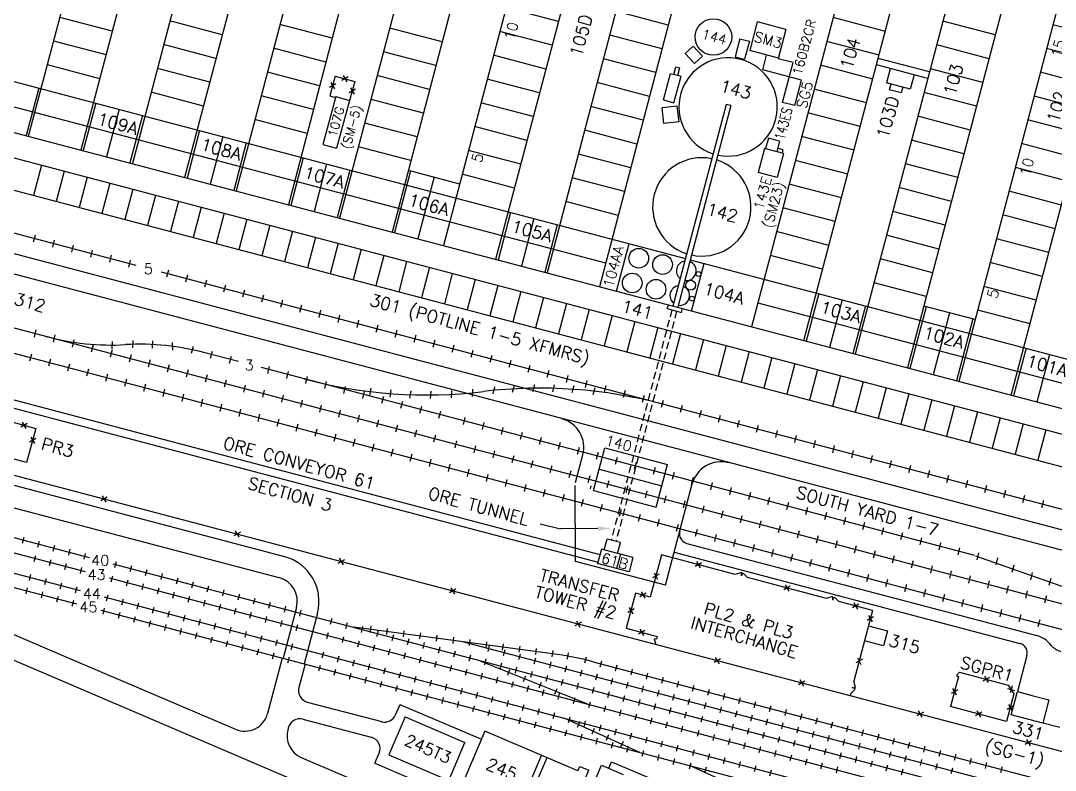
# Model space of a CAD drawing. Extents: x -16413 to 78405, y -232 to 83089.
# Drawn here: x 20816 to 33437, y 18644 to 27787 of the extents above; entities that cross this region are included whole.
import ezdxf
from ezdxf.enums import TextEntityAlignment as Align

# ---------------------------------------------------------------- set-up
doc = ezdxf.new("R2010")
doc.units = 0
doc.header["$LTSCALE"] = 350
doc.header["$MEASUREMENT"] = 0
for name, pattern in [('CV34', [1, 1]), ('CV45', [1, 1]), ('HIDDEN', [0.375, 0.25, -0.125])]:
    doc.linetypes.add(name, pattern=pattern)
doc.layers.get('0').update_dxf_attribs({"color": 3, "linetype": 'CONTINUOUS'})
doc.layers.add('BACKGROUND', color=7, linetype='CONTINUOUS')
doc.styles.add('SIMPLEX', font='SIMPLEX')

# ---------------------------------------------------------------- blocks, each defined once
blk = doc.blocks.new('RR', base_point=(-429.5, 670.3))
blk.add_line((-429.5, 674.1), (-429.5, 666.6))

msp = doc.modelspace()

# ---------------------------------------------------------------- linework, layer by layer
at = {"layer": 'BACKGROUND', "linetype": 'CV45'}
for p, q in [((20913, 26377), (23979, 38014)), ((30370, 23885), (33437, 35522)), ((32900, 23219), (35966, 34855))]:
    msp.add_line(p, q, dxfattribs=at)
at = {"layer": 'BACKGROUND'}
for p, q in [((24618, 37846), (21551, 26209)), ((25244, 37681), (22178, 26044)), ((25882, 37513), (22816, 25876)), ((26509, 37347), (23443, 25711)), ((27147, 37179), (24081, 25543)), ((27774, 37014), (24707, 25377)), ((28412, 36846), (25346, 25209)), ((29039, 36681), (25972, 25044)), ((29677, 36513), (26610, 24876)), ((30303, 36348), (27237, 24711)), ((30942, 36179), (27875, 24543)), ((32798, 35690), (29732, 24053)), ((34063, 35357), (30997, 23720)), ((34701, 35189), (31635, 23552)), ((35328, 35023), (32262, 23387)), ((17213, 27973), (22331, 26624)), ((27375, 27777), (26737, 27945)), ((28716, 27734), (28078, 27902)), ((21933, 27660), (21295, 27828)), ((23275, 27616), (22636, 27785)), ((29802, 27773), (29710, 27422)), ((30152, 27680), (29803, 27772)), ((31364, 27657), (30726, 27825)), ((32705, 27613), (32067, 27782)), ((16074, 27652), (37112, 22109)), ((17137, 27683), (27952, 24833)), ((24616, 27573), (23978, 27741)), ((25957, 27530), (25319, 27698)), ((27298, 27487), (26660, 27655)), ((30152, 27680), (30058, 27323)), ((34046, 27570), (33408, 27738)), ((21857, 27370), (21219, 27538)), ((28640, 27444), (28002, 27612)), ((29589, 27567), (29531, 27347)), ((29589, 27567), (29705, 27537)), ((29705, 27537), (29647, 27316)), ((31287, 27366), (30649, 27535)), ((23198, 27326), (22560, 27495)), ((24539, 27283), (23901, 27451)), ((25881, 27240), (25243, 27408)), ((28921, 27387), (29018, 27478)), ((29133, 27355), (29018, 27478)), ((30060, 27330), (29711, 27422)), ((32629, 27323), (31991, 27491)), ((33970, 27280), (33332, 27448)), ((27222, 27197), (26584, 27365)), ((28563, 27154), (27925, 27322)), ((28921, 27387), (29036, 27264)), ((29036, 27264), (29133, 27355)), ((29531, 27347), (29647, 27316)), ((29868, 27187), (29916, 27368)), ((30239, 27276), (30058, 27323)), ((30111, 26790), (30239, 27276)), ((31904, 27163), (31277, 27328)), ((21781, 27079), (21142, 27248)), ((23122, 27036), (22484, 27204)), ((24463, 26993), (23825, 27161)), ((28656, 26820), (28745, 27144)), ((28745, 27144), (28872, 27109)), ((28785, 27133), (28810, 27225)), ((28810, 27225), (28857, 27213)), ((28831, 27120), (28857, 27213)), ((30342, 27062), (29868, 27187)), ((31211, 27076), (30573, 27245)), ((31882, 27081), (31256, 27247)), ((31424, 27202), (31378, 27028)), ((32552, 27033), (31914, 27201)), ((33894, 26990), (33255, 27158)), ((24660, 27018), (24582, 26974)), ((24653, 27112), (24586, 26869)), ((24599, 27035), (24643, 26957)), ((24653, 27112), (24892, 27046)), ((24811, 27101), (24733, 27057)), ((24750, 27118), (24794, 27040)), ((24892, 27046), (24829, 26815)), ((25804, 26950), (25166, 27118)), ((27146, 26907), (26507, 27075)), ((28487, 26863), (27849, 27032)), ((28784, 26785), (28872, 27109)), ((30260, 26751), (30342, 27062)), ((31668, 26952), (31378, 27028)), ((31429, 27015), (31410, 26945)), ((31714, 27126), (31668, 26952)), ((21037, 26965), (20884, 26385)), ((23045, 26746), (22407, 26914)), ((24899, 26953), (24821, 26909)), ((24838, 26970), (24883, 26892)), ((31135, 26786), (30496, 26954)), ((31557, 26907), (31410, 26945)), ((31576, 26976), (31557, 26907)), ((32476, 26743), (31838, 26911)), ((21733, 26782), (21580, 26202)), ((24387, 26703), (23748, 26871)), ((24659, 26861), (24500, 26279)), ((24586, 26869), (24656, 26850)), ((24659, 26861), (24829, 26815)), ((24829, 26815), (24670, 26233)), ((25728, 26660), (25090, 26828)), ((27069, 26617), (26431, 26785)), ((28656, 26820), (28784, 26785)), ((29421, 26766), (28773, 24306)), ((29479, 26751), (29421, 26766)), ((30260, 26751), (30111, 26790)), ((33817, 26700), (33179, 26868)), ((22017, 26707), (21864, 26127)), ((22302, 26632), (22149, 26052)), ((28410, 26573), (27772, 26742)), ((28826, 26746), (28641, 26726)), ((28663, 26535), (28641, 26726)), ((28847, 26555), (28826, 26746)), ((29479, 26751), (28831, 24291)), ((31058, 26496), (30420, 26664)), ((22331, 26624), (28925, 24886)), ((24310, 26413), (23672, 26581)), ((25651, 26370), (25013, 26538)), ((28847, 26555), (28663, 26535)), ((32399, 26453), (31761, 26621)), ((33741, 26410), (33102, 26578)), ((22998, 26448), (22845, 25868)), ((26993, 26326), (26354, 26495)), ((28334, 26283), (27696, 26451)), ((23282, 26373), (23129, 25793)), ((23566, 26299), (23414, 25718)), ((24500, 26279), (24670, 26233)), ((29937, 26354), (29903, 26227)), ((30072, 26318), (29937, 26354)), ((30072, 26318), (30039, 26191)), ((30982, 26206), (30343, 26374)), ((32323, 26163), (31685, 26331)), ((33664, 26120), (33026, 26288)), ((20512, 26173), (33879, 22650)), ((25575, 26080), (24937, 26248)), ((26916, 26036), (26278, 26205)), ((28258, 25993), (27619, 26161)), ((29889, 26230), (29811, 25934)), ((30123, 26169), (29889, 26230)), ((30123, 26169), (30045, 25873)), ((30115, 26214), (30049, 26231)), ((30115, 26214), (30104, 26174)), ((21069, 26026), (20971, 25655)), ((24263, 26115), (24110, 25535)), ((24547, 26040), (24394, 25460)), ((30905, 25916), (30267, 26084)), ((32247, 25873), (31608, 26041)), ((21347, 25953), (21249, 25581)), ((21626, 25879), (21528, 25508)), ((24831, 25965), (24678, 25385)), ((25573, 25956), (25375, 25202)), ((25544, 25964), (26171, 25798)), ((25544, 25964), (26171, 25798)), ((25858, 25881), (25659, 25127)), ((26840, 25746), (26202, 25914)), ((30045, 25873), (29811, 25934)), ((33588, 25830), (32950, 25998)), ((20193, 25860), (33781, 22279)), ((21904, 25806), (21806, 25435)), ((28181, 25703), (27543, 25871)), ((30829, 25626), (30191, 25794)), ((32170, 25583), (31532, 25751)), ((17027, 25676), (33635, 21300)), ((22183, 25733), (22085, 25361)), ((22461, 25659), (22363, 25288)), ((33511, 25539), (32873, 25708)), ((13776, 25561), (38299, 19105)), ((22740, 25586), (22642, 25214)), ((23018, 25512), (22920, 25141)), ((28105, 25413), (27466, 25581)), ((30752, 25336), (30114, 25504)), ((23297, 25439), (23199, 25068)), ((26792, 25449), (26639, 24868)), ((27077, 25374), (26924, 24793)), ((32094, 25293), (31455, 25461)), ((33435, 25249), (32797, 25418)), ((22224, 24801), (20285, 25312)), ((23575, 25366), (23477, 24994)), ((23854, 25292), (23756, 24921)), ((27361, 25299), (27208, 24718)), ((19795, 25195), (33975, 21459)), ((20993, 25172), (20970, 25085)), ((24132, 25219), (24034, 24848)), ((24411, 25145), (24313, 24774)), ((30676, 25046), (30038, 25214)), ((32017, 25002), (31379, 25171)), ((33358, 24959), (32720, 25127)), ((21225, 25111), (21202, 25024)), ((21457, 25050), (21434, 24963)), ((24689, 25072), (24591, 24701)), ((24968, 24999), (24870, 24627)), ((28084, 24488), (28237, 25068)), ((21689, 24988), (21666, 24901)), ((21921, 24927), (21898, 24840)), ((22153, 24866), (22130, 24779)), ((25246, 24925), (25148, 24554)), ((28983, 24871), (36569, 22872)), ((30599, 24756), (29961, 24924)), ((31941, 24712), (31303, 24881)), ((10627, 24782), (24034, 21250)), ((22618, 24744), (22595, 24657)), ((25524, 24852), (25427, 24481)), ((25803, 24779), (25705, 24407)), ((29001, 24246), (29154, 24826)), ((33282, 24669), (32644, 24837)), ((9759, 24737), (23967, 20995)), ((34925, 21457), (22532, 24720)), ((22850, 24683), (22827, 24596)), ((23082, 24622), (23059, 24535)), ((26081, 24705), (25984, 24334)), ((26360, 24632), (26262, 24260)), ((15498, 24540), (27883, 21277)), ((23314, 24561), (23291, 24474)), ((23546, 24500), (23523, 24413)), ((26638, 24558), (26541, 24187)), ((31864, 24422), (31226, 24590)), ((33206, 24379), (32567, 24547)), ((15474, 24448), (27859, 21184)), ((23778, 24439), (23755, 24352)), ((24010, 24377), (23987, 24290)), ((26917, 24485), (26819, 24114)), ((27195, 24412), (27098, 24040)), ((30552, 24458), (30399, 23878)), ((30836, 24383), (30683, 23803)), ((24242, 24316), (24219, 24229)), ((24474, 24255), (24451, 24168)), ((27474, 24338), (27376, 23967)), ((27752, 24265), (27655, 23893)), ((28704, 24275), (28717, 24321)), ((28704, 24275), (28878, 24229)), ((28878, 24229), (28891, 24275)), ((29808, 24344), (37188, 22399)), ((31121, 24308), (30968, 23728)), ((31863, 24299), (31664, 23544)), ((32460, 24141), (31834, 24306)), ((33129, 24089), (32491, 24257)), ((20435, 24118), (38299, 19415)), ((24706, 24194), (24683, 24107)), ((24938, 24133), (24916, 24046)), ((28031, 24191), (27933, 23820)), ((28309, 24118), (28212, 23747)), ((32147, 24224), (31948, 23469)), ((32431, 24149), (32233, 23395)), ((21002, 24015), (20979, 23928)), ((25171, 24072), (25148, 23985)), ((25403, 24011), (25380, 23924)), ((28588, 24045), (28490, 23673)), ((10806, 23912), (21604, 21067)), ((21234, 23954), (21211, 23867)), ((21466, 23893), (21443, 23806)), ((21930, 23876), (21926, 23786)), ((22184, 23885), (22179, 23795)), ((22424, 23882), (22419, 23792)), ((22663, 23860), (22667, 23770)), ((25635, 23950), (25612, 23863)), ((25867, 23889), (25844, 23802)), ((28866, 23971), (28769, 23600)), ((29145, 23898), (29047, 23527)), ((21698, 23832), (21675, 23745)), ((21930, 23771), (21907, 23684)), ((22920, 23815), (22897, 23728)), ((23471, 23629), (23029, 23745)), ((23152, 23754), (23129, 23667)), ((26099, 23828), (26076, 23740)), ((26331, 23766), (26308, 23679)), ((29423, 23825), (29326, 23453)), ((29702, 23751), (29604, 23380)), ((33082, 23791), (32929, 23211)), ((20946, 23720), (20923, 23633)), ((21178, 23659), (21155, 23572)), ((22162, 23710), (22139, 23623)), ((22394, 23649), (22371, 23562)), ((23384, 23693), (23361, 23606)), ((26563, 23705), (26540, 23618)), ((26795, 23644), (26772, 23557)), ((29980, 23678), (29883, 23306)), ((30259, 23604), (30161, 23233)), ((33366, 23716), (33213, 23136)), ((12833, 23564), (21651, 21240)), ((21410, 23598), (21387, 23511)), ((21642, 23537), (21619, 23450)), ((22626, 23588), (22603, 23501)), ((22858, 23527), (22835, 23440)), ((32455, 21264), (23753, 23555)), ((23848, 23571), (23825, 23484)), ((24080, 23510), (24057, 23422)), ((27027, 23583), (27004, 23496)), ((27259, 23522), (27236, 23435)), ((30537, 23531), (30440, 23160)), ((21874, 23476), (21851, 23388)), ((22106, 23414), (22083, 23327)), ((22338, 23353), (22316, 23266)), ((23090, 23466), (23068, 23378)), ((23323, 23404), (23300, 23317)), ((24312, 23448), (24289, 23361)), ((24544, 23387), (24521, 23300)), ((27491, 23461), (27469, 23374)), ((27724, 23400), (27701, 23313)), ((30816, 23458), (30718, 23086)), ((31094, 23384), (30997, 23013)), ((22571, 23292), (22548, 23205)), ((22803, 23231), (22780, 23144)), ((23555, 23343), (23532, 23256)), ((23787, 23282), (23764, 23195)), ((24776, 23326), (24753, 23239)), ((25008, 23265), (24985, 23178)), ((25088, 23303), (25073, 23214)), ((25332, 23285), (25320, 23196)), ((25575, 23271), (25560, 23183)), ((25819, 23268), (25813, 23179)), ((26072, 23276), (26068, 23186)), ((26328, 23294), (26323, 23205)), ((26597, 23321), (26574, 23234)), ((26834, 23339), (26811, 23252)), ((27083, 23347), (27060, 23260)), ((27325, 23346), (27302, 23259)), ((27562, 23334), (27539, 23247)), ((27819, 23311), (27796, 23224)), ((27956, 23339), (27933, 23252)), ((28188, 23278), (28165, 23191)), ((31373, 23311), (31275, 22939)), ((31651, 23237), (31553, 22866)), ((23035, 23170), (23012, 23083)), ((23267, 23109), (23244, 23022)), ((24019, 23221), (23996, 23134)), ((24251, 23160), (24228, 23073)), ((24483, 23099), (24460, 23012)), ((25240, 23204), (25218, 23117)), ((25473, 23143), (25450, 23056)), ((28420, 23216), (28397, 23129)), ((28652, 23155), (28629, 23068)), ((31930, 23164), (31832, 22793)), ((13419, 22975), (21540, 20835)), ((20413, 22974), (21000, 22814)), ((23499, 23048), (23476, 22961)), ((23731, 22987), (23708, 22900)), ((24715, 23038), (24692, 22951)), ((24947, 22977), (24924, 22890)), ((25705, 23082), (25682, 22995)), ((25937, 23021), (25914, 22934)), ((28884, 23094), (28861, 23007)), ((29116, 23033), (29093, 22946)), ((29348, 22972), (29325, 22885)), ((32208, 23091), (32110, 22719)), ((32487, 23017), (32389, 22646)), ((20895, 22875), (20817, 22831)), ((20834, 22892), (20879, 22814)), ((23963, 22926), (23940, 22839)), ((24195, 22864), (24172, 22777)), ((25179, 22916), (25156, 22829)), ((25411, 22854), (25388, 22767)), ((26235, 22948), (26212, 22861)), ((26467, 22887), (26444, 22800)), ((29580, 22911), (29557, 22824)), ((29812, 22850), (29789, 22763)), ((32765, 22944), (32667, 22573)), ((33044, 22870), (32946, 22499)), ((21000, 22814), (20887, 22398)), ((24427, 22803), (24404, 22716)), ((24659, 22742), (24636, 22655)), ((25643, 22793), (25621, 22706)), ((25876, 22732), (25853, 22645)), ((26699, 22826), (26677, 22739)), ((26932, 22764), (26909, 22677)), ((30044, 22789), (30022, 22702)), ((30277, 22728), (30254, 22641)), ((33322, 22797), (33224, 22426)), ((21000, 22692), (20922, 22648)), ((20938, 22709), (20983, 22631)), ((24891, 22681), (24869, 22594)), ((25124, 22620), (25101, 22533)), ((26134, 22664), (26111, 22577)), ((26366, 22603), (26343, 22516)), ((27164, 22703), (27141, 22616)), ((27396, 22642), (27373, 22555)), ((30509, 22667), (30486, 22579)), ((30741, 22605), (30718, 22518)), ((20887, 22398), (20599, 22476)), ((25356, 22559), (25333, 22472)), ((25588, 22498), (25565, 22411)), ((26598, 22542), (26575, 22455)), ((26830, 22481), (26807, 22394)), ((27586, 22155), (27674, 22491)), ((27628, 22581), (27605, 22494)), ((27803, 22055), (27941, 22577)), ((27860, 22520), (27837, 22433)), ((27941, 22577), (28706, 22375)), ((30973, 22544), (30950, 22457)), ((31205, 22483), (31182, 22396)), ((25820, 22437), (25797, 22350)), ((26052, 22376), (26029, 22289)), ((27062, 22420), (27039, 22333)), ((27294, 22359), (27271, 22272)), ((28092, 22459), (28069, 22372)), ((28324, 22398), (28301, 22311)), ((28569, 21853), (28706, 22375)), ((31437, 22422), (31414, 22335)), ((31669, 22361), (31646, 22274)), ((15503, 22252), (21496, 20673)), ((26284, 22315), (26261, 22227)), ((26516, 22253), (26493, 22166)), ((27526, 22298), (27503, 22211)), ((27758, 22237), (27735, 22150)), ((27872, 22316), (28638, 22114)), ((28556, 22337), (28533, 22250)), ((28788, 22276), (28765, 22189)), ((29020, 22215), (28997, 22127)), ((31901, 22300), (31878, 22213)), ((32133, 22239), (32110, 22152)), ((26748, 22192), (26725, 22105)), ((26980, 22131), (26957, 22044)), ((27585, 21189), (27581, 22118)), ((27990, 22176), (27967, 22088)), ((28222, 22114), (28199, 22027)), ((28682, 20900), (29008, 22139)), ((29252, 22153), (29230, 22066)), ((29485, 22092), (29462, 22005)), ((32365, 22178), (32342, 22091)), ((32597, 22117), (32575, 22030)), ((21872, 21975), (21794, 21931)), ((21811, 21992), (21855, 21914)), ((27212, 22070), (27189, 21983)), ((27444, 22009), (27422, 21922)), ((27803, 22055), (28569, 21853)), ((28454, 22053), (28432, 21966)), ((28687, 21992), (28664, 21905)), ((29717, 22031), (29694, 21944)), ((29949, 21970), (29926, 21883)), ((32830, 22055), (32807, 21968)), ((33062, 21994), (33039, 21907)), ((27677, 21948), (27654, 21861)), ((27909, 21887), (27886, 21800)), ((28919, 21931), (28896, 21844)), ((29151, 21870), (29128, 21783)), ((30181, 21909), (30158, 21822)), ((30413, 21848), (30390, 21761)), ((33294, 21933), (33271, 21846)), ((28141, 21826), (28118, 21739)), ((28373, 21765), (28350, 21678)), ((29383, 21809), (29360, 21722)), ((29615, 21748), (29592, 21661)), ((30645, 21787), (30622, 21700)), ((30877, 21726), (30854, 21639)), ((27155, 21651), (27400, 21589)), ((27856, 21592), (27400, 21589)), ((28605, 21703), (28582, 21616)), ((28837, 21642), (28814, 21555)), ((29847, 21687), (29824, 21600)), ((30079, 21626), (30056, 21539)), ((31109, 21665), (31086, 21578)), ((31341, 21603), (31318, 21516)), ((23496, 21547), (23418, 21503)), ((23434, 21564), (23479, 21486)), ((27935, 21331), (27970, 21464)), ((28132, 21421), (27970, 21464)), ((29069, 21581), (29046, 21494)), ((29301, 21520), (29278, 21433)), ((29533, 21459), (29510, 21372)), ((30311, 21564), (30288, 21477)), ((30543, 21503), (30520, 21416)), ((31573, 21542), (31550, 21455)), ((31805, 21481), (31783, 21394)), ((27900, 21341), (27854, 21167)), ((28283, 21240), (27900, 21341)), ((28097, 21289), (28132, 21421)), ((28941, 21412), (33211, 20287)), ((29765, 21398), (29742, 21311)), ((29997, 21337), (29975, 21250)), ((30775, 21442), (30752, 21355)), ((31007, 21381), (30985, 21294)), ((32038, 21420), (32015, 21333)), ((32270, 21359), (32247, 21272)), ((24765, 21213), (24686, 21168)), ((24703, 21230), (24748, 21152)), ((28132, 21279), (28086, 21105)), ((28283, 21240), (28237, 21066)), ((28788, 21303), (33006, 20192)), ((30230, 21276), (30207, 21189)), ((30462, 21215), (30439, 21128)), ((31240, 21320), (31217, 21233)), ((31472, 21259), (31449, 21172)), ((32464, 21261), (33856, 20771)), ((32502, 21298), (32479, 21211)), ((32734, 21237), (32711, 21150)), ((21939, 21164), (37629, 17030)), ((28682, 20900), (27585, 21189)), ((28237, 21066), (27854, 21167)), ((29122, 21176), (29043, 21131)), ((29060, 21192), (29105, 21114)), ((30694, 21154), (30671, 21067)), ((30926, 21092), (30903, 21005)), ((31704, 21198), (31681, 21111)), ((31936, 21137), (31913, 21050)), ((32932, 21144), (32909, 21057)), ((21894, 20990), (37585, 16855)), ((28603, 21037), (28525, 20992)), ((28542, 21054), (28586, 20976)), ((29608, 21055), (29533, 21034)), ((29684, 20995), (29629, 21050)), ((31158, 21031), (31135, 20944)), ((31390, 20970), (31367, 20883)), ((32168, 21076), (32145, 20989)), ((32400, 21015), (32377, 20928)), ((32632, 20953), (32609, 20866)), ((33157, 21055), (33134, 20968)), ((33383, 20985), (33360, 20898)), ((26125, 20854), (26047, 20810)), ((26064, 20871), (26109, 20793)), ((30204, 20890), (30126, 20846)), ((30143, 20907), (30187, 20829)), ((31622, 20909), (31599, 20822)), ((31854, 20848), (31831, 20761)), ((32864, 20892), (32841, 20805)), ((33096, 20831), (33073, 20744)), ((19648, 20765), (21567, 19944)), ((21835, 20758), (37526, 16623)), ((28445, 20804), (28367, 20759)), ((28384, 20820), (28429, 20742)), ((30721, 20762), (30646, 20741)), ((30797, 20701), (30742, 20756)), ((32086, 20787), (32063, 20700)), ((32318, 20726), (32295, 20639)), ((33328, 20770), (33305, 20683)), ((21793, 20595), (37485, 16460)), ((24181, 20628), (24018, 20010)), ((28299, 20613), (28221, 20568)), ((28238, 20629), (28282, 20551)), ((31042, 20670), (30963, 20625)), ((30980, 20686), (31025, 20608)), ((32550, 20665), (32528, 20578)), ((32783, 20604), (32760, 20517)), ((19535, 20500), (21463, 19675)), ((24436, 20561), (24273, 19942)), ((27656, 20451), (27578, 20406)), ((27595, 20468), (27639, 20390)), ((31220, 20515), (31142, 20470)), ((31159, 20531), (31204, 20453)), ((33015, 20542), (32992, 20455)), ((33247, 20481), (33224, 20394)), ((27302, 20066), (24880, 20390)), ((28431, 20348), (28353, 20304)), ((28370, 20365), (28414, 20287)), ((31159, 20407), (31391, 20346)), ((31391, 20346), (31342, 20161)), ((26217, 20211), (37670, 17193)), ((28544, 20245), (28559, 20193)), ((28580, 20276), (28572, 20245)), ((31342, 20161), (31110, 20222)), ((28559, 20193), (28555, 20181)), ((21567, 19944), (23436, 19144)), ((24006, 20013), (23828, 19336)), ((24006, 20013), (24018, 20010)), ((24285, 19939), (24273, 19942)), ((26388, 19992), (27729, 19453)), ((27801, 19967), (37712, 17356)), ((29352, 20004), (29274, 19960)), ((29290, 20021), (29335, 19943)), ((31084, 19998), (31006, 19953)), ((31023, 20014), (31067, 19936)), ((33092, 20045), (32976, 19604)), ((24285, 19939), (24209, 19652)), ((32270, 19839), (32232, 19800)), ((30382, 19733), (30304, 19688)), ((30320, 19750), (30365, 19671)), ((31001, 19653), (30980, 19729)), ((32256, 19786), (32256, 19786)), ((32634, 19775), (32555, 19731)), ((32572, 19792), (32617, 19714)), ((21463, 19675), (25010, 18158)), ((30940, 19578), (30934, 19555)), ((30940, 19578), (30995, 19633)), ((32247, 19626), (32169, 19581)), ((32185, 19643), (32230, 19565)), ((32854, 19642), (32940, 19617)), ((32910, 19673), (32885, 19587)), ((32901, 19320), (32976, 19604)), ((32976, 19604), (33167, 19554)), ((24312, 19476), (25220, 19237)), ((25389, 19320), (25444, 19447)), ((25443, 19447), (26436, 19023)), ((32866, 19448), (32911, 19370)), ((33167, 19554), (33358, 19503)), ((33358, 19503), (33284, 19219)), ((31828, 19352), (31749, 19307)), ((31766, 19369), (31811, 19290)), ((32541, 19353), (32463, 19308)), ((32480, 19370), (32524, 19292)), ((32928, 19431), (32850, 19386)), ((33284, 19219), (32901, 19320)), ((24257, 19267), (25093, 19047)), ((25507, 19295), (25308, 18831)), ((25507, 19295), (26236, 18983)), ((28370, 18862), (27444, 19279)), ((33492, 19164), (33284, 19219)), ((24081, 19165), (24074, 19139)), ((26479, 19122), (26130, 18305)), ((27612, 18637), (26479, 19122)), ((26038, 18519), (26236, 18983)), ((33149, 19004), (33071, 18959)), ((33088, 19020), (33132, 18942)), ((25137, 18730), (25189, 18851)), ((25308, 18831), (26038, 18519)), ((26864, 18109), (27170, 18826)), ((24239, 18801), (26884, 17669)), ((25137, 18730), (26130, 18305)), ((26930, 18081), (27237, 18798)), ((27601, 18002), (27903, 18708)), ((27612, 18637), (27635, 18692)), ((27635, 18692), (27746, 18645)), ((27903, 18708), (28167, 18594)), ((27991, 18670), (28024, 18748)), ((28024, 18748), (28686, 18465)), ((31439, 17590), (28973, 18703)), ((27316, 17641), (27746, 18645))]:
    msp.add_line(p, q, dxfattribs=at)
at = {"layer": 'BACKGROUND', "linetype": 'CV34'}
for p, q in [((10496, 24940), (47685, 15140)), ((28632, 21272), (28496, 20757)), ((29533, 21034), (28632, 21272)), ((30646, 20741), (29684, 20995)), ((28316, 20805), (28203, 20376)), ((28496, 20757), (28316, 20805)), ((31208, 20593), (30797, 20701)), ((31208, 20593), (30980, 19729)), ((28203, 20376), (28580, 20276)), ((32270, 19839), (32862, 19683)), ((32256, 19786), (32160, 19421)), ((32933, 19577), (32844, 19241)), ((32862, 19683), (32933, 19577)), ((32844, 19241), (32160, 19421))]:
    msp.add_line(p, q, dxfattribs=at)
at = {"layer": 'BACKGROUND', "linetype": 'HIDDEN'}
for p, q in [((28760, 24260), (28020, 21451)), ((28818, 24245), (28078, 21435))]:
    msp.add_line(p, q, dxfattribs=at)
at = {"layer": 'BACKGROUND'}
for centre, radius in [((29267, 27589), 223), ((28356, 24890), 120), ((28646, 24813), 120), ((28276, 24588), 120), ((28566, 24511), 120), ((28989, 24561), 60), ((29085, 24697), 30), ((29005, 24396), 30)]:
    msp.add_circle(centre, radius, dxfattribs=at)
for centre, radius, start, end in [((29446, 26735), 600, 257.9048, 252.1728), ((29125, 25516), 600, 78.3023, 252.1713), ((29125, 25516), 600, 257.9033, 72.5703), ((28936, 24737), 120, 98.8628, 231.6108), ((28936, 24737), 120, 260.9319, 69.5417), ((28856, 24435), 120, 98.8651, 231.6085), ((28856, 24435), 120, 260.9298, 69.5438), ((21920, 26886), 3055, 254.8837, 273.2834), ((22270, 20786), 3055, 74.8837, 93.2834), ((25772, 29095), 5872, 255.1599, 276.7351), ((27149, 17433), 5872, 75.1599, 96.7351), ((27326, 22582), 360, 345.2373, 75.2373), ((29357, 22047), 360, 75.2373, 165.2373), ((27909, 22077), 144, 165.25, 180.25), ((28972, 21528), 120, 165.2373, 255.2373), ((23891, 20704), 564, 345.2417, 75.2416), ((23891, 20704), 300, 345.2417, 75.2416), ((29533, 21034), 78, 345.2278, 15.2315), ((29684, 20995), 78, 134.5971, 165.2559), ((30646, 20741), 78, 345.2278, 15.2315), ((30797, 20701), 78, 134.5971, 165.2559), ((28559, 20193), 54, 75.2417, 105.2453), ((33130, 19980), 317, 36.0328, 75.2373), ((32976, 20076), 120, 345.2373, 75.2373), ((33609, 20392), 317, 225.3462, 250.5387), ((26761, 16022), 4080, 75.2376, 82.3903), ((32270, 19839), 54, 225.2394, 255.2311), ((24348, 19616), 144, 165.2417, 255.2416), ((30940, 19578), 78, 44.5971, 75.2559), ((30980, 19729), 78, 255.2278, 285.2315), ((23549, 19409), 288, 246.8428, 345.2417), ((25256, 19376), 144, 255.2417, 336.8427), ((24220, 19128), 144, 75.2415, 165.2417), ((24352, 19066), 288, 165.2417, 246.8428), ((25056, 18908), 144, 336.8427, 75.2416)]:
    msp.add_arc(centre, radius, start, end, dxfattribs=at)
msp.add_solid([(27856, 21619), (27857, 21565), (28018, 21594)], dxfattribs=at)

# ---------------------------------------------------------------- block references
at = {"layer": 'BACKGROUND', "zscale": 10}
for p, xscale, yscale, rotation in [((20847, 21452), 10.00000000000119, 10.00000000000119, 165.2375592333566), ((21035, 21403), 10.00000000000119, 10.00000000000119, 165.2375592333566), ((21223, 21353), 10.00000000000119, 10.00000000000119, 165.2375592333566), ((21411, 21304), 10.00000000000119, 10.00000000000119, 165.2375592333566), ((20991, 21228), 10.00000000000119, 10.00000000000119, 165.2375592333566), ((21178, 21179), 10.00000000000119, 10.00000000000119, 165.2375592333566), ((21599, 21254), 10.00000000000119, 10.00000000000119, 165.2375592333566), ((21366, 21129), 10.00000000000119, 10.00000000000119, 165.2375592333566), ((21554, 21080), 10.00000000000119, 10.00000000000119, 165.2375592333566), ((21974, 21155), 10.00000000000119, 10.00000000000119, 165.2375592333566), ((22162, 21106), 10.00000000000119, 10.00000000000119, 165.2375592333566), ((22350, 21056), 10.00000000000119, 10.00000000000119, 165.2375592333566), ((20932, 20996), 10.00000000000119, 10.00000000000119, 165.2375592333566), ((21120, 20946), 10.00000000000119, 10.00000000000119, 165.2375592333566), ((21930, 20981), 10.00000000000119, 10.00000000000119, 165.2375592333566), ((22118, 20931), 10.00000000000119, 10.00000000000119, 165.2375592333566), ((22538, 21007), 10.00000000000119, 10.00000000000119, 165.2375592333566), ((22726, 20957), 10.00000000000119, 10.00000000000119, 165.2375592333566), ((20891, 20833), 10.00000000000119, 10.00000000000119, 165.2375592333566), ((21308, 20896), 10.00000000000119, 10.00000000000119, 165.2375592333566), ((21496, 20847), 10.00000000000119, 10.00000000000119, 165.2375592333566), ((22306, 20882), 10.00000000000119, 10.00000000000119, 165.2375592333566), ((22494, 20832), 10.00000000000119, 10.00000000000119, 165.2375592333566), ((22914, 20907), 10.00000000000119, 10.00000000000119, 165.2375592333566), ((23102, 20858), 10.00000000000119, 10.00000000000119, 165.2375592333566), ((23290, 20808), 10.00000000000119, 10.00000000000119, 165.2375592333566), ((21078, 20783), 10.00000000000119, 10.00000000000119, 165.2375592333566), ((21266, 20734), 10.00000000000119, 10.00000000000119, 165.2375592333566), ((21454, 20684), 10.00000000000119, 10.00000000000119, 165.2375592333566), ((21872, 20748), 10.00000000000119, 10.00000000000119, 165.2375592333566), ((22059, 20698), 10.00000000000119, 10.00000000000119, 165.2375592333566), ((22682, 20782), 10.00000000000119, 10.00000000000119, 165.2375592333566), ((22870, 20733), 10.00000000000119, 10.00000000000119, 165.2375592333566), ((23058, 20683), 10.00000000000119, 10.00000000000119, 165.2375592333566), ((23478, 20759), 10.00000000000119, 10.00000000000119, 165.2375592333566), ((23666, 20709), 10.00000000000119, 10.00000000000119, 165.2375592333566), ((21830, 20585), 10.00000000000119, 10.00000000000119, 165.2375592333566), ((22247, 20649), 10.00000000000119, 10.00000000000119, 165.2375592333566), ((22435, 20599), 10.00000000000119, 10.00000000000119, 165.2375592333566), ((22623, 20550), 10.00000000000119, 10.00000000000119, 165.2375592333566), ((23246, 20634), 10.00000000000119, 10.00000000000119, 165.2375592333566), ((23434, 20584), 10.00000000000119, 10.00000000000119, 165.2375592333566), ((23854, 20660), 10.00000000000119, 10.00000000000119, 165.2375592333566), ((24042, 20610), 10.00000000000119, 10.00000000000119, 165.2375592333566), ((24230, 20561), 10.00000000000119, 10.00000000000119, 165.2375592333566), ((22018, 20535), 10.00000000000119, 10.00000000000119, 165.2375592333566), ((22206, 20486), 10.00000000000119, 10.00000000000119, 165.2375592333566), ((22394, 20436), 10.00000000000119, 10.00000000000119, 165.2375592333566), ((22811, 20500), 10.00000000000119, 10.00000000000119, 165.2375592333566), ((22999, 20451), 10.00000000000119, 10.00000000000119, 165.2375592333566), ((23622, 20535), 10.00000000000119, 10.00000000000119, 165.2375592333566), ((23810, 20485), 10.00000000000119, 10.00000000000119, 165.2375592333566), ((23998, 20436), 10.00000000000119, 10.00000000000119, 165.2375592333566), ((24606, 20462), 10.00000000000119, 10.00000000000119, 165.2375592333566), ((24794, 20412), 10.00000000000119, 10.00000000000119, 165.2375592333566), ((22582, 20387), 10.00000000000119, 10.00000000000119, 165.2375592333566), ((22770, 20337), 10.00000000000119, 10.00000000000119, 165.2375592333566), ((22958, 20288), 10.00000000000119, 10.00000000000119, 165.2375592333566), ((23187, 20401), 10.00000000000119, 10.00000000000119, 165.2375592333566), ((23375, 20352), 10.00000000000119, 10.00000000000119, 165.2375592333566), ((23563, 20302), 10.00000000000119, 10.00000000000119, 165.2375592333566), ((24186, 20386), 10.00000000000119, 10.00000000000119, 165.2375592333566), ((24562, 20287), 10.00000000000119, 10.00000000000119, 165.2375592333566), ((24982, 20363), 10.00000000000119, 10.00000000000119, 165.2375592333566), ((25081, 20363), 10.00000000000001, 10.00000000000001, 352.3903370111296), ((25170, 20313), 10.00000000000119, 10.00000000000119, 165.2375592333566), ((25283, 20336), 10.00000000000001, 10.00000000000001, 352.3903370111296), ((25485, 20309), 10.00000000000001, 10.00000000000001, 352.3903370111296), ((23146, 20238), 10.00000000000119, 10.00000000000119, 165.2375592333566), ((23334, 20189), 10.00000000000119, 10.00000000000119, 165.2375592333566), ((23751, 20253), 10.00000000000119, 10.00000000000119, 165.2375592333566), ((23939, 20203), 10.00000000000119, 10.00000000000119, 165.2375592333566), ((24750, 20238), 10.00000000000119, 10.00000000000119, 165.2375592333566), ((24938, 20188), 10.00000000000119, 10.00000000000119, 165.2375592333566), ((25358, 20264), 10.00000000000119, 10.00000000000119, 165.2375592333566), ((25546, 20214), 10.00000000000119, 10.00000000000119, 165.2375592333566), ((25687, 20282), 10.00000000000001, 10.00000000000001, 352.3903370111296), ((25734, 20165), 10.00000000000119, 10.00000000000119, 165.2375592333566), ((25889, 20255), 10.00000000000001, 10.00000000000001, 352.3903370111296), ((26091, 20228), 10.00000000000001, 10.00000000000001, 352.3903370111296), ((26292, 20201), 10.00000000000001, 10.00000000000001, 352.3903370111296), ((26494, 20174), 10.00000000000001, 10.00000000000001, 352.3903370111296), ((23522, 20139), 10.00000000000119, 10.00000000000119, 165.2375592333566), ((23710, 20090), 10.00000000000119, 10.00000000000119, 165.2375592333566), ((23898, 20040), 10.00000000000119, 10.00000000000119, 165.2375592333566), ((24127, 20154), 10.00000000000119, 10.00000000000119, 165.2375592333566), ((24503, 20054), 10.00000000000119, 10.00000000000119, 165.2375592333566), ((25126, 20139), 10.00000000000119, 10.00000000000119, 165.2375592333566), ((25314, 20089), 10.00000000000119, 10.00000000000119, 165.2375592333566), ((25502, 20040), 10.00000000000119, 10.00000000000119, 165.2375592333566), ((25922, 20115), 10.00000000000119, 10.00000000000119, 165.2375592333566), ((26110, 20065), 10.00000000000119, 10.00000000000119, 165.2375592333566), ((26527, 20129), 10.00000000000119, 10.00000000000119, 165.2375592333566), ((26696, 20147), 10.00000000000001, 10.00000000000001, 352.3903370111296), ((26715, 20080), 10.00000000000119, 10.00000000000119, 165.2375592333566), ((26898, 20120), 10.00000000000001, 10.00000000000001, 352.3903370111296), ((27100, 20093), 10.00000000000001, 10.00000000000001, 352.3903370111296), ((27302, 20066), 10.00000000000001, 10.00000000000001, 352.3903370111296), ((27488, 20037), 10.00000000000001, 10.00000000000001, 352.3903370111296), ((24086, 19991), 10.00000000000119, 10.00000000000119, 165.2375592333566), ((24691, 20005), 10.00000000000119, 10.00000000000119, 165.2375592333566), ((24879, 19955), 10.00000000000119, 10.00000000000119, 165.2375592333566), ((25690, 19990), 10.00000000000119, 10.00000000000119, 165.2375592333566), ((25878, 19940), 10.00000000000119, 10.00000000000119, 165.2375592333566), ((26298, 20016), 10.00000000000119, 10.00000000000119, 165.2375592333566), ((26486, 19966), 10.00000000000119, 10.00000000000119, 165.2375592333566), ((26674, 19917), 10.00000000000119, 10.00000000000119, 165.2375592333566), ((26903, 20030), 10.00000000000119, 10.00000000000119, 165.2375592333566), ((27091, 19981), 10.00000000000119, 10.00000000000119, 165.2375592333566), ((27279, 19931), 10.00000000000119, 10.00000000000119, 165.2375592333566), ((27707, 19992), 10.00000000000119, 10.00000000000119, 165.2375592333566), ((27895, 19943), 10.00000000000119, 10.00000000000119, 165.2375592333566), ((24462, 19892), 10.00000000000119, 10.00000000000119, 165.2375592333566), ((24650, 19842), 10.00000000000119, 10.00000000000119, 165.2375592333566), ((24838, 19793), 10.00000000000119, 10.00000000000119, 165.2375592333566), ((25067, 19906), 10.00000000000119, 10.00000000000119, 165.2375592333566), ((25255, 19856), 10.00000000000119, 10.00000000000119, 165.2375592333566), ((25443, 19807), 10.00000000000119, 10.00000000000119, 165.2375592333566), ((26066, 19891), 10.00000000000119, 10.00000000000119, 165.2375592333566), ((26253, 19841), 10.00000000000119, 10.00000000000119, 165.2375592333566), ((26441, 19792), 10.00000000000119, 10.00000000000119, 165.2375592333566), ((26771, 19838), 9.999999999998392, 9.999999999998392, 158.0903370111182), ((26861, 19867), 10.00000000000119, 10.00000000000119, 165.2375592333566), ((27049, 19818), 10.00000000000119, 10.00000000000119, 165.2375592333566), ((27467, 19882), 10.00000000000119, 10.00000000000119, 165.2375592333566), ((27654, 19832), 10.00000000000119, 10.00000000000119, 165.2375592333566), ((27842, 19783), 10.00000000000119, 10.00000000000119, 165.2375592333566), ((28083, 19893), 10.00000000000119, 10.00000000000119, 165.2375592333566), ((28271, 19843), 10.00000000000119, 10.00000000000119, 165.2375592333566), ((28459, 19794), 10.00000000000119, 10.00000000000119, 165.2375592333566), ((25026, 19743), 10.00000000000119, 10.00000000000119, 165.2375592333566), ((25214, 19693), 10.00000000000119, 10.00000000000119, 165.2375592333566), ((25631, 19757), 10.00000000000119, 10.00000000000119, 165.2375592333566), ((25819, 19708), 10.00000000000119, 10.00000000000119, 165.2375592333566), ((26007, 19658), 10.00000000000119, 10.00000000000119, 165.2375592333566), ((26629, 19742), 10.00000000000119, 10.00000000000119, 165.2375592333566), ((26817, 19693), 10.00000000000119, 10.00000000000119, 165.2375592333566), ((26963, 19761), 9.999999999998392, 9.999999999998392, 158.0903370111182), ((27155, 19684), 9.999999999998392, 9.999999999998392, 158.0903370111182), ((27237, 19768), 10.00000000000119, 10.00000000000119, 165.2375592333566), ((27425, 19719), 10.00000000000119, 10.00000000000119, 165.2375592333566), ((27613, 19669), 10.00000000000119, 10.00000000000119, 165.2375592333566), ((28030, 19733), 10.00000000000119, 10.00000000000119, 165.2375592333566), ((28218, 19684), 10.00000000000119, 10.00000000000119, 165.2375592333566), ((28647, 19744), 10.00000000000119, 10.00000000000119, 165.2375592333566), ((28835, 19695), 10.00000000000119, 10.00000000000119, 165.2375592333566), ((25402, 19644), 10.00000000000119, 10.00000000000119, 165.2375592333566), ((25590, 19594), 10.00000000000119, 10.00000000000119, 165.2375592333566), ((25778, 19545), 10.00000000000119, 10.00000000000119, 165.2375592333566), ((26195, 19609), 10.00000000000119, 10.00000000000119, 165.2375592333566), ((26383, 19559), 10.00000000000119, 10.00000000000119, 165.2375592333566), ((27005, 19643), 10.00000000000119, 10.00000000000119, 165.2375592333566), ((27193, 19594), 10.00000000000119, 10.00000000000119, 165.2375592333566), ((27346, 19607), 9.999999999998392, 9.999999999998392, 158.0903370111182), ((27381, 19544), 10.00000000000119, 10.00000000000119, 165.2375592333566), ((27801, 19620), 10.00000000000119, 10.00000000000119, 165.2375592333566), ((27989, 19570), 10.00000000000119, 10.00000000000119, 165.2375592333566), ((28406, 19634), 10.00000000000119, 10.00000000000119, 165.2375592333566), ((28594, 19584), 10.00000000000119, 10.00000000000119, 165.2375592333566), ((28782, 19535), 10.00000000000119, 10.00000000000119, 165.2375592333566), ((29022, 19645), 10.00000000000119, 10.00000000000119, 165.2375592333566), ((29210, 19596), 10.00000000000119, 10.00000000000119, 165.2375592333566), ((29398, 19546), 10.00000000000119, 10.00000000000119, 165.2375592333566), ((25966, 19495), 10.00000000000119, 10.00000000000119, 165.2375592333566), ((26153, 19446), 10.00000000000119, 10.00000000000119, 165.2375592333566), ((26571, 19510), 10.00000000000119, 10.00000000000119, 165.2375592333566), ((26759, 19460), 10.00000000000119, 10.00000000000119, 165.2375592333566), ((26947, 19411), 10.00000000000119, 10.00000000000119, 165.2375592333566), ((27569, 19495), 10.00000000000119, 10.00000000000119, 165.2375592333566), ((27757, 19445), 10.00000000000119, 10.00000000000119, 165.2375592333566), ((28177, 19521), 10.00000000000119, 10.00000000000119, 165.2375592333566), ((28365, 19471), 10.00000000000119, 10.00000000000119, 165.2375592333566), ((28553, 19422), 10.00000000000119, 10.00000000000119, 165.2375592333566), ((28970, 19485), 10.00000000000119, 10.00000000000119, 165.2375592333566), ((29169, 19433), 10.00000000000119, 10.00000000000119, 165.2375592333566), ((29586, 19497), 10.00000000000119, 10.00000000000119, 165.2375592333566), ((29774, 19447), 10.00000000000119, 10.00000000000119, 165.2375592333566), ((26341, 19396), 10.00000000000119, 10.00000000000119, 165.2375592333566), ((26529, 19347), 10.00000000000119, 10.00000000000119, 165.2375592333566), ((26717, 19297), 10.00000000000119, 10.00000000000119, 165.2375592333566), ((27134, 19361), 10.00000000000119, 10.00000000000119, 165.2375592333566), ((27322, 19312), 10.00000000000119, 10.00000000000119, 165.2375592333566), ((27945, 19396), 10.00000000000119, 10.00000000000119, 165.2375592333566), ((28133, 19346), 10.00000000000119, 10.00000000000119, 165.2375592333566), ((28321, 19297), 10.00000000000119, 10.00000000000119, 165.2375592333566), ((28741, 19372), 10.00000000000119, 10.00000000000119, 165.2375592333566), ((28929, 19322), 10.00000000000119, 10.00000000000119, 165.2375592333566), ((29357, 19383), 10.00000000000119, 10.00000000000119, 165.2375592333566), ((29545, 19334), 10.00000000000119, 10.00000000000119, 165.2375592333566), ((29733, 19284), 10.00000000000119, 10.00000000000119, 165.2375592333566), ((29962, 19398), 10.00000000000119, 10.00000000000119, 165.2375592333566), ((30150, 19348), 10.00000000000119, 10.00000000000119, 165.2375592333566), ((30338, 19299), 10.00000000000119, 10.00000000000119, 165.2375592333566), ((26905, 19248), 10.00000000000119, 10.00000000000119, 165.2375592333566), ((27093, 19198), 10.00000000000119, 10.00000000000119, 165.2375592333566), ((27510, 19262), 10.00000000000119, 10.00000000000119, 165.2375592333566), ((27621, 19200), 9.999999999998703, 9.999999999998703, 335.7103370111163), ((27698, 19212), 10.00000000000119, 10.00000000000119, 165.2375592333566), ((27886, 19163), 10.00000000000119, 10.00000000000119, 165.2375592333566), ((28509, 19247), 10.00000000000119, 10.00000000000119, 165.2375592333566), ((28697, 19198), 10.00000000000119, 10.00000000000119, 165.2375592333566), ((29128, 19270), 10.00000000000119, 10.00000000000119, 165.2375592333566), ((29316, 19221), 10.00000000000119, 10.00000000000119, 165.2375592333566), ((29504, 19171), 10.00000000000119, 10.00000000000119, 165.2375592333566), ((29921, 19235), 10.00000000000119, 10.00000000000119, 165.2375592333566), ((30109, 19185), 10.00000000000119, 10.00000000000119, 165.2375592333566), ((30526, 19249), 10.00000000000119, 10.00000000000119, 165.2375592333566), ((30714, 19200), 10.00000000000119, 10.00000000000119, 165.2375592333566), ((30902, 19150), 10.00000000000119, 10.00000000000119, 165.2375592333566), ((27281, 19149), 10.00000000000119, 10.00000000000119, 165.2375592333566), ((27469, 19099), 10.00000000000119, 10.00000000000119, 165.2375592333566), ((27657, 19050), 10.00000000000119, 10.00000000000119, 165.2375592333566), ((27797, 19120), 9.999999999998703, 9.999999999998703, 335.7103370111163), ((27973, 19041), 9.999999999998703, 9.999999999998703, 335.7103370111163), ((28074, 19113), 10.00000000000119, 10.00000000000119, 165.2375592333566), ((28262, 19064), 10.00000000000119, 10.00000000000119, 165.2375592333566), ((28885, 19148), 10.00000000000119, 10.00000000000119, 165.2375592333566), ((29084, 19096), 10.00000000000119, 10.00000000000119, 165.2375592333566), ((29272, 19046), 10.00000000000119, 10.00000000000119, 165.2375592333566), ((29692, 19121), 10.00000000000119, 10.00000000000119, 165.2375592333566), ((29880, 19072), 10.00000000000119, 10.00000000000119, 165.2375592333566), ((30297, 19136), 10.00000000000119, 10.00000000000119, 165.2375592333566), ((30485, 19086), 10.00000000000119, 10.00000000000119, 165.2375592333566), ((30673, 19037), 10.00000000000119, 10.00000000000119, 165.2375592333566), ((31090, 19101), 10.00000000000119, 10.00000000000119, 165.2375592333566), ((31278, 19051), 10.00000000000119, 10.00000000000119, 165.2375592333566), ((27845, 19000), 10.00000000000119, 10.00000000000119, 165.2375592333566), ((28033, 18951), 10.00000000000119, 10.00000000000119, 165.2375592333566), ((28149, 18961), 9.999999999998703, 9.999999999998703, 335.7103370111163), ((28221, 18901), 10.00000000000119, 10.00000000000119, 165.2375592333566), ((28450, 19014), 10.00000000000119, 10.00000000000119, 165.2375592333566), ((28638, 18965), 10.00000000000119, 10.00000000000119, 165.2375592333566), ((28826, 18915), 10.00000000000119, 10.00000000000119, 165.2375592333566), ((29460, 18996), 10.00000000000119, 10.00000000000119, 165.2375592333566), ((29648, 18947), 10.00000000000119, 10.00000000000119, 165.2375592333566), ((29836, 18897), 10.00000000000119, 10.00000000000119, 165.2375592333566), ((30068, 19022), 10.00000000000119, 10.00000000000119, 165.2375592333566), ((30256, 18973), 10.00000000000119, 10.00000000000119, 165.2375592333566), ((30444, 18923), 10.00000000000119, 10.00000000000119, 165.2375592333566), ((30861, 18987), 10.00000000000119, 10.00000000000119, 165.2375592333566), ((31049, 18938), 10.00000000000119, 10.00000000000119, 165.2375592333566), ((31466, 19001), 10.00000000000119, 10.00000000000119, 165.2375592333566), ((31654, 18952), 10.00000000000119, 10.00000000000119, 165.2375592333566), ((31842, 18902), 10.00000000000119, 10.00000000000119, 165.2375592333566), ((28409, 18851), 10.00000000000119, 10.00000000000119, 165.2375592333566), ((28597, 18802), 10.00000000000119, 10.00000000000119, 165.2375592333566), ((29025, 18863), 10.00000000000119, 10.00000000000119, 165.2375592333566), ((29213, 18813), 10.00000000000119, 10.00000000000119, 165.2375592333566), ((30024, 18848), 10.00000000000119, 10.00000000000119, 165.2375592333566), ((30212, 18798), 10.00000000000119, 10.00000000000119, 165.2375592333566), ((30632, 18874), 10.00000000000119, 10.00000000000119, 165.2375592333566), ((30820, 18824), 10.00000000000119, 10.00000000000119, 165.2375592333566), ((31008, 18775), 10.00000000000119, 10.00000000000119, 165.2375592333566), ((31237, 18888), 10.00000000000119, 10.00000000000119, 165.2375592333566), ((31425, 18839), 10.00000000000119, 10.00000000000119, 165.2375592333566), ((31613, 18789), 10.00000000000119, 10.00000000000119, 165.2375592333566), ((32030, 18853), 10.00000000000119, 10.00000000000119, 165.2375592333566), ((32218, 18803), 10.00000000000119, 10.00000000000119, 165.2375592333566), ((28785, 18752), 10.00000000000119, 10.00000000000119, 165.2375592333566), ((28984, 18700), 10.00000000000119, 10.00000000000119, 165.2375592333566), ((29172, 18650), 10.00000000000119, 10.00000000000119, 165.2375592333566), ((29401, 18764), 10.00000000000119, 10.00000000000119, 165.2375592333566), ((29589, 18714), 10.00000000000119, 10.00000000000119, 165.2375592333566), ((29777, 18665), 10.00000000000119, 10.00000000000119, 165.2375592333566), ((30400, 18749), 10.00000000000119, 10.00000000000119, 165.2375592333566), ((30588, 18699), 10.00000000000119, 10.00000000000119, 165.2375592333566), ((30776, 18650), 10.00000000000119, 10.00000000000119, 165.2375592333566), ((31196, 18725), 10.00000000000119, 10.00000000000119, 165.2375592333566), ((31384, 18676), 10.00000000000119, 10.00000000000119, 165.2375592333566), ((31801, 18740), 10.00000000000119, 10.00000000000119, 165.2375592333566), ((31989, 18690), 10.00000000000119, 10.00000000000119, 165.2375592333566), ((32406, 18754), 10.00000000000119, 10.00000000000119, 165.2375592333566), ((32594, 18704), 10.00000000000119, 10.00000000000119, 165.2375592333566), ((32782, 18655), 10.00000000000119, 10.00000000000211, 165.2375592333566), ((29965, 18615), 10.00000000000119, 10.00000000000119, 165.2375592333566), ((31572, 18626), 10.00000000000119, 10.00000000000119, 165.2375592333566), ((32177, 18640), 10.00000000000119, 10.00000000000119, 165.2375592333566)]:
    msp.add_blockref('RR', p, dxfattribs=dict(at, xscale=xscale, yscale=yscale, rotation=rotation))

# ---------------------------------------------------------------- texts
at = {"layer": 'BACKGROUND', "style": 'SIMPLEX'}
for s, height, rotation, p in [('105D', 150, 74.75, (27724, 27588)), ('104', 150, 74.75, (31008, 27371)), ('103', 150, 74.75, (32267, 27050)), ('143', 150, 344.75, (29519, 26877)), ('102', 150, 74.75, (33529, 26718)), ('103D', 150, 74.75, (31466, 26592)), ('109A', 150, 344.75, (21978, 26459)), ('108A', 150, 344.75, (23240, 26148)), ('107A', 150, 344.75, (24496, 25805)), ('106A', 150, 344.75, (25773, 25470)), ('142', 150, 344.75, (29355, 25374)), ('105A', 150, 344.75, (27030, 25150)), ('104A', 150, 344.75, (29374, 24388)), ('312', 150, 344.75, (20908, 24278)), ('301 (POTLINE 1-5 XFMRS)', 150, 344.75, (26396, 23952)), ('103A', 150, 344.75, (30800, 24163)), ('102A', 150, 344.75, (32055, 23852)), ('101A', 150, 344.75, (33314, 23506)), ('PR3', 150, 344.75, (21246, 22507)), ('ORE CONVEYOR 61', 150, 344.5929, (24193, 22318)), ('SECTION 3', 150, 344.5509, (24082, 21939)), ('SOUTH YARD 1-7', 150, 344.75, (31124, 21732)), ('61B', 126, 345, (28047, 21135)), ('TRANSFER', 150, 345, (27612, 20829)), ('TOWER #2', 150, 345, (27566, 20620)), ('PL2 & PL3', 150, 344, (29676, 20397)), ('INTERCHANGE', 150, 344, (29621, 20193)), ('245T3', 144, 336.1945, (25756, 18839)), ('245', 150, 336.9121, (26654, 18588))]:
    msp.add_text(s, height=height, rotation=rotation, dxfattribs=at).set_placement(p, align=Align.CENTER)
for s, height, rotation, p in [('160B2CR', 114, 74.75, (30338, 27112)), ('10', 127, 74.75, (26833, 27540)), ('144', 119.8, 344.75, (29113, 27572)), ('SM3', 126.6, 344.75, (29750, 27538)), ('15', 127, 74.75, (33504, 27327)), ('SG5', 126.6, 74.75, (30399, 26707)), ('107G', 108, 74.75, (24667, 26359)), ('(SM-5)', 108, 74.75, (24831, 26213)), ('5', 127, 74.75, (26435, 26046)), ('10', 127, 74.75, (33122, 25883)), ('143E', 119.8, 74.75, (29872, 25472)), ('(SM23)', 119.8, 74.75, (29981, 25249)), ('104AA', 126.6, 74.75, (28040, 24518)), ('5', 127, 74.75, (32725, 24389)), ('141', 150, 344.75, (28132, 24242)), ('140', 126.6, 344.75, (27937, 22614)), ('ORE TUNNEL', 150, 344.75, (25773, 21958)), ('315', 150, 344.75, (31393, 20163)), ('SGPR1', 150, 344.75, (32265, 19892)), ('331', 150, 344.75, (32901, 19107)), ('(SG-1)', 150, 344.75, (32564, 18878))]:
    msp.add_text(s, height=height, rotation=rotation, dxfattribs=at).set_placement(p)
at = {"layer": 'BACKGROUND', "style": 'SIMPLEX', "width": 0.749409}
msp.add_text('143ES', height=126, rotation=75.3927, dxfattribs=at).set_placement((30132, 26322), (30233, 26709), align=Align.FIT)
at = {"layer": 'BACKGROUND', "style": 'SIMPLEX'}
for s, p in [('5', (22374, 24761)), ('3', (23604, 23587)), ('40', (21786, 21205)), ('43', (21742, 21030)), ('44', (21684, 20797)), ('45', (21642, 20635))]:
    msp.add_text(s, height=128, dxfattribs=at).set_placement(p, align=Align.MIDDLE)

doc.saveas('drawing.dxf')
